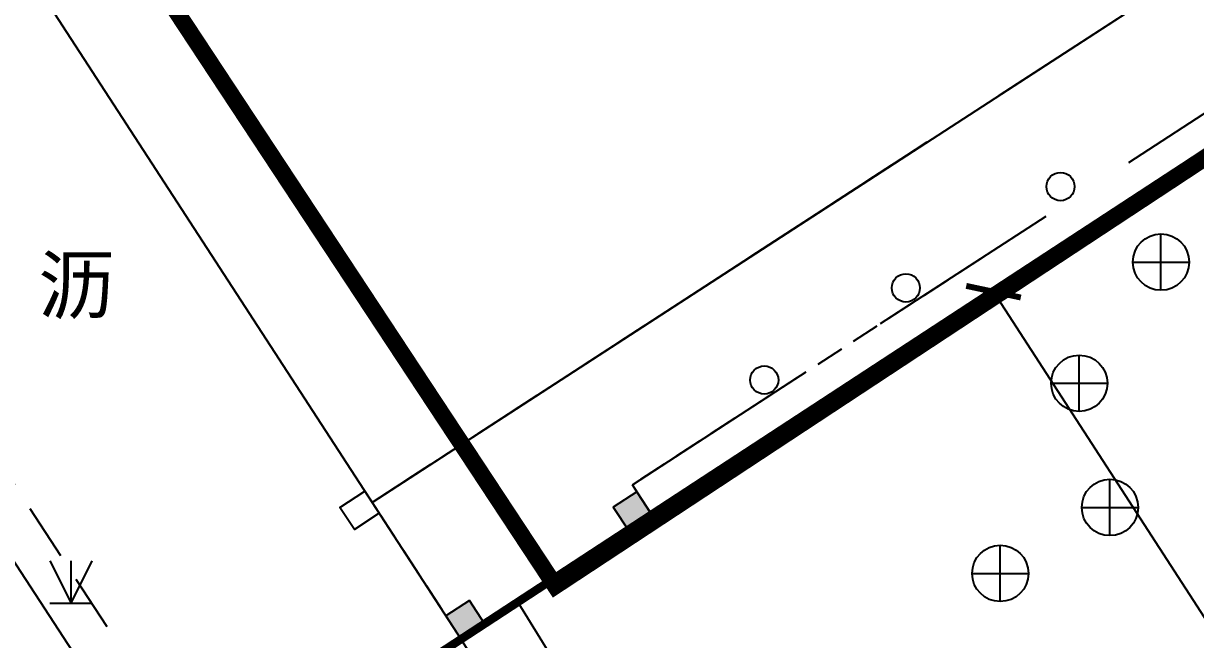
# Model space of a CAD drawing. Extents: x 99002 to 478558, y 2449839 to 2450453.
# Drawn here: x 478475.66 to 478496.45, y 2449920.31 to 2449931.24 of the extents above; entities that cross this region are included whole.
import ezdxf

# ---------------------------------------------------------------- set-up
doc = ezdxf.new("R2010")
doc.units = 0
doc.header["$LTSCALE"] = 0.5
doc.header["$PDMODE"] = 35
doc.header["$PDSIZE"] = 0.2
for name, pattern in [('2', [0]), ('380403', [3, 2, -1]), ('430600', [3, 2, -1]), ('DASHEDX2', [38.1, 25.4, -12.7]), ('X11', [6, 5, -1]), ('X5', [3, 2, -1])]:
    doc.linetypes.add(name, pattern=pattern)
doc.layers.get('0').update_dxf_attribs({"linetype": 'CONTINUOUS'})
doc.layers.get('Defpoints').update_dxf_attribs({"linetype": 'CONTINUOUS'})
for name, color, linetype in [('DEFAULT', 1, 'CONTINUOUS'), ('GXYZ', 2, 'CONTINUOUS'), ('JMD', 6, 'CONTINUOUS'), ('ZBTZ', 3, 'CONTINUOUS'), ('交通线', 7, 'CONTINUOUS'), ('外墙', 1, 'CONTINUOUS'), ('居民地点', 7, 'CONTINUOUS'), ('居民地线', 7, 'CONTINUOUS'), ('居民地面', 7, 'CONTINUOUS'), ('建筑红线', 10, 'DASHEDX2'), ('房屋面', 7, 'CONTINUOUS'), ('标注层', 115, 'CONTINUOUS'), ('植被点', 114, 'CONTINUOUS'), ('红线', 10, 'CONTINUOUS')]:
    doc.layers.add(name, color=color, linetype=linetype)
doc.styles.add('黑体', font='simhei.ttf')
doc.linetypes.add('1161', pattern='A,0,[149,AAA.SHX,S=0.15,R=0,X=0,Y=0],-1.6', length=1.6)
doc.linetypes.add('380203', pattern='A,8,-0.5,[147,ss2007.shx,S=1,R=0,X=0,Y=0],-1.5', length=10)

# ---------------------------------------------------------------- blocks, each defined once
blk = doc.blocks.new('3804085')
at = {"linetype": '2'}
blk.add_hatch(color=0, dxfattribs=at).paths.add_polyline_path([(-0.5, -0.5), (0.5, -0.5), (0.5, 0.5), (-0.5, 0.5)])
blk = doc.blocks.new('3804084')
at = {"color": 0, "linetype": 'Continuous', "lineweight": -3}
blk.add_circle((0, 0), 0.5, dxfattribs=at)
blk = doc.blocks.new('8202001')
at = {"color": 0, "linetype": 'Continuous', "lineweight": -3, "flags": 128}
for points in [[(-0.75, 1.5), (0, 0)], [(0, 0), (0.75, 1.5)], [(0, 0), (0, 1.5)], [(-0.75, 0), (0.75, 0)]]:
    blk.add_lwpolyline(points, dxfattribs=at)
blk = doc.blocks.new('gc043')
for p, q in [((0, -1), (0, 1)), ((-1, 0), (1, 0))]:
    blk.add_line(p, q)
blk.add_circle((0, 0), 1)
blk = doc.blocks.new('gc291')
blk.add_lwpolyline([(-0.5, -0.5), (0.5, -0.5), (0.5, 0.5), (-0.5, 0.5), (-0.5, -0.5)])
blk = doc.blocks.new('gc170')
at = {"linetype": 'Continuous'}
blk.add_circle((0, 0), 0.5, dxfattribs=at)
blk = doc.blocks.new('_ArchTick')
at = {"color": 0, "linetype": 'ByBlock', "const_width": 0.15}
blk.add_lwpolyline([(-0.5, -0.5), (0.5, 0.5)], dxfattribs=at)

msp = doc.modelspace()

# ---------------------------------------------------------------- linework, layer by layer
at = {"layer": 'Defpoints', "color": 10, "linetype": 'Continuous'}
msp.add_point((478491.699, 2449925.725), dxfattribs=at)
at = {"layer": 'JMD', "color": 6, "linetype": 'Continuous', "ltscale": 3.5}
msp.add_lwpolyline([(478487.766, 2449947.024), (478472.512, 2449937.115), (478481.849, 2449922.741), (478535.526, 2449957.609)], dxfattribs=at)
at = {"layer": 'JMD', "color": 6, "linetype": 'X5', "ltscale": 3.5}
msp.add_lwpolyline([(478535.526, 2449957.609), (478481.849, 2449922.741), (478483.428, 2449920.309), (478486.816, 2449922.51), (478486.462, 2449923.055), (478503.159, 2449933.901), (478503.513, 2449933.356), (478509.92, 2449937.518), (478509.566, 2449938.063), (478523.118, 2449946.866), (478523.472, 2449946.321), (478535.522, 2449954.148)], dxfattribs=at)
at = {"layer": 'ZBTZ', "color": 3, "linetype": '1161', "lineweight": -3, "flags": 128}
msp.add_lwpolyline([(478482.165, 2449910.015), (478483.852, 2449907.712), (478489.38, 2449911.041), (478483.428, 2449920.309)], dxfattribs=at)
at = {"layer": '交通线', "color": 4, "linetype": '430600', "lineweight": -3, "flags": 128}
msp.add_lwpolyline([(478477.784, 2449918.175), (478478.165, 2449917.568), (478478.793, 2449918.005), (478469.799, 2449931.819), (478465.566, 2449937.987), (478465.441, 2449938.13), (478465.303, 2449938.261), (478465.156, 2449938.38), (478464.998, 2449938.487), (478464.832, 2449938.579), (478464.658, 2449938.657), (478464.479, 2449938.719), (478464.295, 2449938.766), (478464.107, 2449938.797), (478463.918, 2449938.812), (478463.728, 2449938.81), (478463.539, 2449938.793), (478463.352, 2449938.759), (478463.168, 2449938.709), (478462.99, 2449938.643), (478462.818, 2449938.563), (478462.653, 2449938.468), (478462.497, 2449938.36), (478462.351, 2449938.238), (478462.216, 2449938.104), (478460.841, 2449937.136), (478459.381, 2449936.301), (478457.849, 2449935.606), (478456.259, 2449935.058), (478454.625, 2449934.661), (478452.96, 2449934.42), (478451.931, 2449934.42), (478450.906, 2449934.506), (478449.891, 2449934.677), (478448.894, 2449934.931), (478447.921, 2449935.266), (478446.979, 2449935.681), (478446.075, 2449936.172), (478445.215, 2449936.737), (478443.397, 2449937.696), (478443.341, 2449937.762), (478443.278, 2449937.823), (478443.211, 2449937.879), (478443.139, 2449937.928), (478443.063, 2449937.97), (478442.984, 2449938.006), (478442.901, 2449938.035), (478442.817, 2449938.056), (478442.731, 2449938.07), (478442.644, 2449938.076), (478442.557, 2449938.074), (478439.399, 2449938.37), (478436.228, 2449938.384), (478433.069, 2449938.118), (478432.14, 2449938.671), (478431.269, 2449939.309), (478430.463, 2449940.028), (478429.728, 2449940.82), (478429.56, 2449940.71)], dxfattribs=at)
at = {"layer": '外墙', "color": 172, "linetype": 'X5', "lineweight": 0, "ltscale": 2, "const_width": 0.3}
msp.add_lwpolyline([(478468.004, 2449947.277), (478469.368, 2449945.208), (478469.326, 2449945.181), (478485.095, 2449921.26), (478535.522, 2449954.503)], dxfattribs=at)
at = {"layer": '居民地线', "color": 6, "linetype": '380203', "lineweight": -3, "ltscale": 0.5, "flags": 128}
msp.add_lwpolyline([(478491.181, 2449910.023), (478484.437, 2449920.964)], dxfattribs=at)
at = {"layer": '居民地面', "color": 6, "linetype": '380403', "lineweight": -3, "ltscale": 0.5, "flags": 128}
msp.add_lwpolyline([(478491.688, 2449929.133), (478481.849, 2449922.741), (478483.428, 2449920.309), (478486.816, 2449922.51), (478486.462, 2449923.055), (478492.818, 2449927.183)], dxfattribs=at)
at = {"layer": '居民地面', "color": 6, "linetype": 'Continuous', "lineweight": -3, "ltscale": 0.5, "flags": 128}
msp.add_lwpolyline([(478481.972, 2449922.548), (478481.534, 2449922.26), (478481.277, 2449922.651), (478481.715, 2449922.939)], close=True, dxfattribs=at)
at = {"layer": '建筑红线', "color": 10, "linetype": 'X11', "const_width": 0.15, "flags": 128}
msp.add_lwpolyline([(478536.026, 2450335.138), (478263.882, 2450094.198), (478263.445, 2450073.166), (478447.085, 2449896.545), (478535.522, 2449954.392)], dxfattribs=at)
at = {"layer": '房屋面', "color": 6, "linetype": 'Continuous', "lineweight": -3, "ltscale": 0.5, "flags": 128}
for points in [[(478483.085, 2449943.983), (478472.512, 2449937.115), (478481.849, 2449922.741), (478491.688, 2449929.133)], [(478469.523, 2449930.863), (478477.784, 2449918.175), (478462.834, 2449908.44)]]:
    msp.add_lwpolyline(points, dxfattribs=at)
at = {"layer": '标注层', "color": 1, "linetype": 'Continuous', "lineweight": -3, "ltscale": 0.5, "flags": 128}
msp.add_lwpolyline([(478496.295, 2449928.734), (478496.295, 2449928.734)], dxfattribs=at)
at = {"layer": '红线', "color": 10, "linetype": 'Continuous', "lineweight": -2}
for p, q in [((478491.752, 2449925.759), (478493.019, 2449926.579)), ((478492.868, 2449926.481), (478499.855, 2449915.676))]:
    msp.add_line(p, q, dxfattribs=at)

# ---------------------------------------------------------------- block references
at = {"layer": 'GXYZ', "color": 2, "linetype": 'Continuous', "xscale": 0.5, "yscale": 0.5}
for p in [(478495.838, 2449927.007, 2.828), (478494.389, 2449924.856, 2.845), (478494.933, 2449922.653, 2.903), (478492.988, 2449921.482, 2.87)]:
    msp.add_blockref('gc043', p, dxfattribs=at)
at = {"layer": 'JMD', "color": 6, "linetype": 'Continuous', "xscale": 0.5000000000173356, "yscale": 0.5, "rotation": 0.05903904505335038}
for p in [(478494.056, 2449928.346), (478491.313, 2449926.548), (478488.802, 2449924.914)]:
    msp.add_blockref('gc170', p, dxfattribs=at)
at = {"layer": 'JMD', "color": 6, "linetype": 'Continuous', "xscale": 0.5000000000537862, "yscale": 0.5, "zscale": 0.5, "rotation": 213.1903360286589}
for p in [(478486.471, 2449922.583), (478483.501, 2449920.655)]:
    msp.add_blockref('gc291', p, dxfattribs=at)
at = {"layer": '居民地点', "color": 6, "linetype": 'Continuous', "ltscale": 0.5, "yscale": 0.5}
for name, p, xscale, rotation in [('3804084', (478491.313, 2449926.548), 0.5000000000009106, 0.058999984890251), ('3804084', (478488.802, 2449924.914), 0.5000000000009106, 0.058999984890251), ('3804085', (478486.471, 2449922.583), 0.5000000000030121, 213.1902984120479), ('3804085', (478483.501, 2449920.655), 0.5000000000030121, 213.1902984120479)]:
    msp.add_blockref(name, p, dxfattribs=dict(at, xscale=xscale, rotation=rotation))
at = {"layer": '植被点', "color": 3, "linetype": 'Continuous', "ltscale": 0.5, "xscale": 0.5, "yscale": 0.5}
msp.add_blockref('8202001', (478476.508, 2449920.955, 9999), dxfattribs=at)
at = {"layer": '红线', "color": 10, "linetype": 'Continuous', "lineweight": -2, "xscale": 0.7, "yscale": 0.7, "zscale": 0.7, "rotation": 122.9646204142884}
msp.add_blockref('_ArchTick', (478492.868, 2449926.481), dxfattribs=at)

# ---------------------------------------------------------------- texts
at = {"layer": 'DEFAULT', "color": 3, "linetype": 'Continuous', "ltscale": 0.5, "style": '黑体'}
msp.add_text('沥', height=1, dxfattribs=at).set_placement((478475.923, 2449926.102))

doc.saveas('drawing.dxf')
